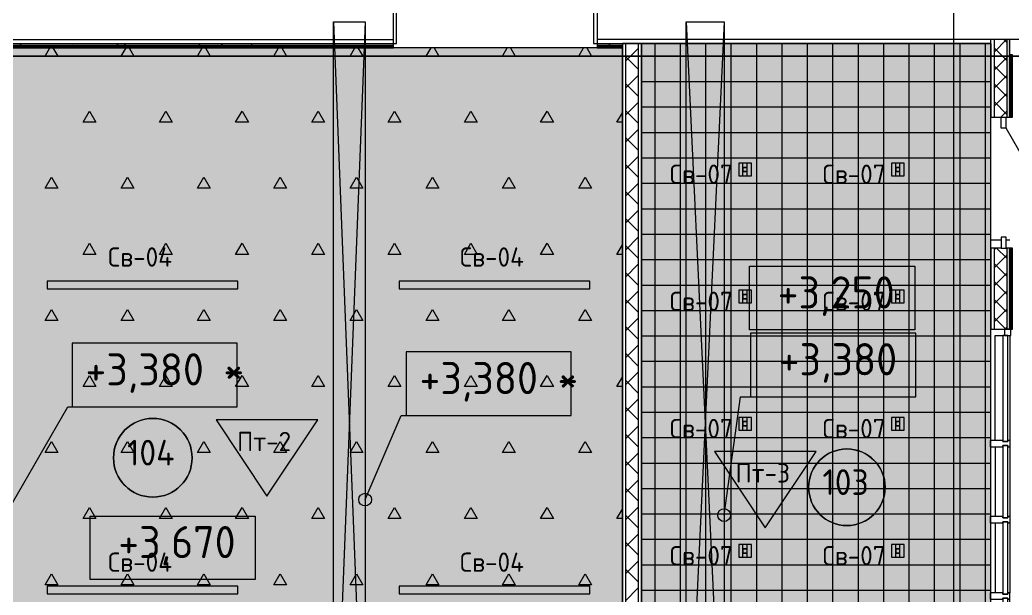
# Model space of a CAD drawing. Header units: millimetres. Extents: x -13069 to 207500, y -71366 to 56785.
# Drawn here: x 129679 to 137487, y 6034 to 10559 of the extents above; entities that cross this region are included whole.
import ezdxf

# ---------------------------------------------------------------- set-up
doc = ezdxf.new("R2010")
doc.units = ezdxf.units.MM
for name, color, linetype, true_color in [('PDF _зоны-номер помещения', 7, 'Continuous', 0xffffff), ('PDF _Ригели', 7, 'Continuous', 0x959595), ('PDF _светильники', 7, 'Continuous', 0xffffff)]:
    doc.layers.add(name, color=color, linetype=linetype, true_color=true_color)
for name, color, linetype in [('PDF _Подложка без мебели', 7, 'Continuous'), ('PDF _Потолки - марка', 7, 'Continuous'), ('PDF _Текст', 7, 'Continuous')]:
    doc.layers.add(name, color=color, linetype=linetype)
doc.layers.add('PDF _Потолки', color=7, linetype='Continuous', lineweight=5, true_color=0x535353)
doc.styles.add('PDF GOST Common', font='GOST_Common.ttf')

msp = doc.modelspace()

# ---------------------------------------------------------------- hatches: boundary and pattern name
at = {"layer": 'PDF _Потолки', "true_color": 0xcccccc, "transparency": 33554559}
msp.add_hatch(color=254, dxfattribs=at).paths.add_polyline_path([(126525.822, 10010.342), (127259.123, 10010.342), (127259.123, 10338.543), (134419.523, 10338.543), (134419.523, 4486.645), (132733.522, 4486.645), (132733.522, 4616.644), (131663.52, 4616.644), (131663.52, 4486.645), (127168.522, 4486.645), (127168.522, 4616.644), (126525.822, 4616.644)])
at = {"layer": 'PDF _Ригели', "transparency": 33554559}
for points in [[(132445.622, 6785.543), (132430.921, 6750.143), (132395.622, 6735.543), (132360.221, 6750.143), (132345.622, 6785.543), (132360.221, 6820.843), (132395.622, 6835.543), (132430.921, 6820.843)], [(135270.622, 6663.543), (135255.921, 6628.143), (135220.622, 6613.543), (135185.221, 6628.143), (135170.622, 6663.543), (135185.221, 6698.843), (135220.622, 6713.543), (135255.921, 6698.843)]]:
    msp.add_hatch(color=256, dxfattribs=at).paths.add_polyline_path(points)

# ---------------------------------------------------------------- linework, layer by layer
at = {"layer": 'PDF _зоны-номер помещения', "color": 7, "lineweight": 13}
msp.add_lwpolyline([(130724.723, 7423.944, 0.41426979), (130415.321, 7114.541, 0.41421355), (130724.723, 6805.242, 0.41415723), (131034.022, 7114.541, 0.41421344)], format="xyb", close=True, dxfattribs=at)
msp.add_lwpolyline([(136487.623, 6882.742, 0.41421648), (136186.421, 7183.941, 0.41416237), (135885.322, 6882.742, 0.41416232), (136186.421, 6581.542, 0.41421646), (136487.623, 6882.742)], format="xyb", dxfattribs=at)
at = {"layer": 'PDF _зоны-номер помещения', "color": 7, "lineweight": 0}
for centre, radius in [((130724.684, 7114.561), 309.338), ((136186.475, 6882.73), 301.148)]:
    msp.add_circle(centre, radius, dxfattribs=at)
at = {"layer": 'PDF _Подложка без мебели', "lineweight": 18}
for points in [[(137026.622, -7031.659, -0.41419313), (137426.622, -7431.659, -0.41418741), (137026.622, -7831.659, -0.4141845), (136626.622, -7431.659, -0.41419022), (137026.622, -7031.659), (137026.622, 46201.342)], [(107330.522, 10273.342, -0.41418881), (106930.522, 9873.342, -0.41428191), (106530.522, 10273.342, -0.4142791), (106930.522, 10673.342, -0.414186), (107330.522, 10273.342), (174981.919, 10273.342), (108862.323, 10273.342)]]:
    msp.add_lwpolyline(points, format="xyb", dxfattribs=at)
for points in [[(132620.021, 10713.543), (132620.021, 10783.541), (132620.021, 10848.541), (128923.02, 10848.541), (128923.02, 10783.541), (128828.022, 10783.541), (128828.022, 10713.543), (128923.02, 10713.543), (128923.02, 10403.543), (132620.021, 10403.543)], [(134419.523, 10373.541), (134419.523, 4473.541), (134419.523, 4456.64), (134419.523, 4473.541), (134569.523, 4473.541), (134569.523, 10373.541)], [(137427.522, 8126.843), (137427.522, 8076.843), (137477.522, 8076.843), (137477.522, 8126.843)], [(137412.522, 8076.843), (137412.522, 7241.842), (137452.522, 7241.842), (137452.522, 8076.843)], [(137412.522, 7211.843), (137412.522, 6641.842), (137452.522, 6641.842), (137452.522, 7211.843)]]:
    msp.add_lwpolyline(points, close=True, dxfattribs=at)
for points in [[(134220.021, 10713.543), (134220.021, 10783.541), (140432.023, 10783.541), (140432.121, 10783.541), (140432.121, 10848.541), (134220.021, 10848.541), (134220.021, 10783.541), (134125.022, 10783.541), (134125.022, 10713.543), (134220.021, 10713.543), (134220.021, 10403.543), (134220.021, 10338.543), (134419.523, 10338.543)], [(128900.322, 10713.543), (128900.322, 10373.541), (128923.02, 10373.541), (132620.021, 10373.541), (132642.021, 10373.541), (132642.021, 10713.543)], [(134192.021, 10713.543), (134192.021, 10373.541), (134220.021, 10373.541), (134419.523, 10373.541), (137319.523, 10373.541), (137319.523, 9793.542), (137399.522, 9793.542), (137439.521, 9793.542)], [(128923.02, 10403.543), (128923.02, 10338.543), (132620.021, 10338.543), (132620.021, 10403.543)], [(140422.02, 10403.543), (134220.021, 10403.543)], [(137319.523, 10373.541), (137319.523, 10403.543)], [(137344.523, 10403.543), (137344.523, 9793.542)], [(137444.523, 10403.543), (137444.523, 9793.542)], [(137469.523, 9793.542), (137469.523, 10283.541), (137469.523, 10403.543)], [(128923.02, 10358.541), (132620.021, 10358.541)], [(128923.02, 10349.542), (132620.021, 10349.542)], [(129689.021, 10358.541), (129680.421, 10373.541)], [(129917.521, 10369.342), (129915.022, 10373.541)], [(129917.521, 10369.342), (129917.521, 10369.342)], [(129917.521, 10369.342), (129917.521, 10369.342)], [(130041.023, 10358.541), (130039.521, 10361.242)], [(130092.021, 10362.542), (130089.723, 10358.541)], [(130215.721, 10373.541), (130214.021, 10370.642)], [(130450.322, 10373.541), (130441.722, 10358.541)], [(130509.822, 10359.442), (130501.622, 10373.541)], [(131096.821, 10358.541), (131088.221, 10373.541)], [(131271.623, 10373.541), (131262.922, 10358.541)], [(131503.523, 10368.841), (131497.523, 10358.541)], [(131503.523, 10368.841), (131503.523, 10368.841)], [(134220.021, 10358.541), (134419.523, 10358.541)], [(134220.021, 10349.542), (134419.523, 10349.542)], [(134321.821, 10373.541), (134313.221, 10358.541)], [(134444.523, 10373.541), (134444.523, 4473.541)], [(134444.523, 10233.343), (134544.523, 10333.343)], [(134544.523, 10373.541), (134544.523, 4473.541)], [(134544.523, 10169.644), (134444.523, 10269.644)], [(137867.521, 8965.243), (137439.521, 9706.542), (137439.521, 9793.542), (137489.521, 9793.542), (137489.521, 10283.541), (137469.523, 10283.541)], [(137478.523, 9793.542), (137478.523, 10283.541)], [(134444.523, 10021.243), (134544.523, 10121.243)], [(134544.523, 9957.543), (134444.523, 10057.543)], [(134444.523, 9809.143), (134544.523, 9909.143)], [(134544.523, 9745.443), (134444.523, 9845.443)], [(137439.521, 9706.542), (137399.522, 9706.542), (137399.522, 9793.542)], [(134444.523, 9596.942), (134544.523, 9696.942)], [(134544.523, 9533.242), (134444.523, 9633.242)], [(134444.523, 9384.841), (134544.523, 9484.841)], [(134544.523, 9321.142), (134444.523, 9421.142)], [(134444.523, 9172.741), (134544.523, 9272.741)], [(134544.523, 9109.042), (134444.523, 9209.042)], [(134444.523, 8960.543), (134544.523, 9060.543)], [(134544.523, 8896.841), (134444.523, 8996.841)], [(134444.523, 8748.443), (134544.523, 8848.443)], [(137399.522, 8763.543), (137319.523, 8763.543), (137319.523, 8126.843), (137489.521, 8126.843), (137489.521, 8763.543), (137439.521, 8763.543), (137439.521, 8850.543), (137399.522, 8850.543), (137399.522, 8763.543), (137439.521, 8763.543)], [(137319.523, 8763.543), (137319.523, 8828.543), (137399.522, 8828.543)], [(137439.521, 8828.543), (137469.523, 8828.543)], [(134544.523, 8684.741), (134444.523, 8784.741)], [(137344.523, 8763.543), (137344.523, 8126.843)], [(137444.523, 8763.543), (137444.523, 8126.843)], [(137469.523, 8126.843), (137469.523, 8763.543)], [(137478.523, 8126.843), (137478.523, 8763.543)], [(134444.523, 8536.343), (134544.523, 8636.343)], [(134544.523, 8472.644), (134444.523, 8572.644)], [(134444.523, 8324.243), (134544.523, 8424.243)], [(134544.523, 8260.443), (134444.523, 8360.443)], [(134444.523, 8112.042), (134544.523, 8212.042)], [(134544.523, 8048.342), (134444.523, 8148.342)], [(137319.523, 7251.843), (137319.523, 8126.843)], [(137352.522, 7251.843), (137352.522, 8076.843), (137412.522, 8076.843)], [(137469.523, 8076.843), (137469.523, 7251.843), (137469.523, 7201.843), (137469.523, 6651.843), (137469.523, 6601.843)], [(134444.523, 7899.941), (134544.523, 7999.941)], [(134544.523, 7836.242), (134444.523, 7936.242)], [(134444.523, 7687.841), (134544.523, 7787.841)], [(134544.523, 7624.041), (134444.523, 7724.041)], [(134444.523, 7475.643), (134544.523, 7575.643)], [(134544.523, 7411.941), (134444.523, 7511.941)], [(134444.523, 7263.543), (134544.523, 7363.543)], [(134544.523, 7199.841), (134444.523, 7299.841)], [(137469.523, 7251.843), (137452.522, 7251.843), (137452.522, 7241.842), (137412.522, 7241.842), (137412.522, 7251.843), (137312.522, 7251.843), (137312.522, 7201.843), (137412.522, 7201.843), (137412.522, 7211.843), (137452.522, 7211.843), (137452.522, 7201.843), (137469.523, 7201.843)], [(137319.523, 6651.843), (137319.523, 7201.843)], [(137352.522, 7201.843), (137352.522, 6651.843)], [(134444.523, 7051.443), (134544.523, 7151.443)], [(134544.523, 6987.643), (134444.523, 7087.643)], [(134444.523, 6839.242), (134544.523, 6939.242)], [(134544.523, 6775.543), (134444.523, 6875.543)], [(134444.523, 6627.142), (134544.523, 6727.142)], [(134544.523, 6563.442), (134444.523, 6663.442)], [(137469.523, 6651.843), (137452.522, 6651.843), (137452.522, 6641.842), (137412.522, 6641.842), (137412.522, 6651.843), (137312.522, 6651.843), (137312.522, 6601.843), (137412.522, 6601.843), (137412.522, 6611.843), (137412.522, 6041.845), (137452.522, 6041.845), (137452.522, 6611.843), (137412.522, 6611.843), (137452.522, 6611.843), (137452.522, 6601.843), (137469.523, 6601.843), (137469.523, 6051.843)], [(137319.523, 6051.843), (137319.523, 6601.843)], [(137352.522, 6601.843), (137352.522, 6051.843)], [(134444.523, 6415.042), (134544.523, 6515.042)], [(134544.523, 6351.242), (134444.523, 6451.242)], [(134444.523, 6202.841), (134544.523, 6302.841)], [(134544.523, 6139.141), (134444.523, 6239.141)], [(134444.523, 5990.74), (134544.523, 6090.743)], [(137469.523, 5176.843), (137469.523, 6001.843), (137469.523, 6051.843), (137452.522, 6051.843), (137452.522, 6041.845), (137412.522, 6041.845), (137412.522, 6051.843), (137312.522, 6051.843), (137312.522, 6001.843), (137412.522, 6001.843), (137412.522, 6011.84), (137412.522, 5176.843), (137452.522, 5176.843), (137452.522, 6011.84), (137412.522, 6011.84), (137452.522, 6011.84), (137452.522, 6001.843), (137469.523, 6001.843)]]:
    msp.add_lwpolyline(points, dxfattribs=at)
at = {"layer": 'PDF _Подложка без мебели', "color": 250, "lineweight": 18, "true_color": 0x1d1d1d}
for points in [[(137344.523, 10304.943), (137443.122, 10403.543)], [(137444.523, 10380.941), (137421.922, 10403.543)], [(137444.523, 10239.541), (137344.523, 10339.541)], [(137344.523, 10163.543), (137444.523, 10263.543)], [(137444.523, 10098.043), (137344.523, 10198.043)], [(137344.523, 10022.143), (137444.523, 10122.143)], [(137444.523, 9956.643), (137344.523, 10056.643)], [(137344.523, 9880.642), (137444.523, 9980.642)], [(137444.523, 9815.243), (137344.523, 9915.243)], [(137398.823, 9793.542), (137444.523, 9839.242)], [(137344.523, 8749.343), (137358.821, 8763.543)], [(137444.523, 8683.843), (137364.82, 8763.543)], [(137344.523, 8607.943), (137444.523, 8707.943)], [(137444.523, 8542.443), (137344.523, 8642.443)], [(137344.523, 8466.442), (137444.523, 8566.442)], [(137444.523, 8401.043), (137344.523, 8501.043)], [(137344.523, 8325.042), (137444.523, 8425.042)], [(137444.523, 8259.643), (137344.523, 8359.643)], [(137344.523, 8183.642), (137444.523, 8283.642)], [(137435.823, 8126.843), (137344.523, 8218.142)], [(137429.222, 8126.843), (137444.523, 8142.242)]]:
    msp.add_lwpolyline(points, dxfattribs=at)
at = {"layer": 'PDF _Подложка без мебели', "lineweight": 0, "transparency": 33554559}
for points in [[(137469.523, 9793.542), (137444.523, 9793.542), (137469.523, 10403.543), (137444.523, 10403.543)], [(137469.523, 8126.843), (137444.523, 8126.843), (137469.523, 8763.543), (137444.523, 8763.543)]]:
    msp.add_solid(points, dxfattribs=at)
at = {"layer": 'PDF _Потолки', "color": 7, "lineweight": 13}
for points in [[(126525.822, 10010.342), (126525.822, 4616.644), (127168.522, 4616.644), (127168.522, 4486.645), (131663.52, 4486.645), (131663.52, 4616.644), (132733.522, 4616.644), (132733.522, 4486.645), (134419.523, 4486.645), (134419.523, 10338.543), (127259.123, 10338.543), (127259.123, 10010.342)], [(134569.523, 10373.541), (134569.523, 4476.641), (137319.523, 4476.641), (137319.523, 10373.541)], [(130276.622, 9753.741), (130176.622, 9753.741), (130226.622, 9840.341)], [(130876.622, 9753.741), (130776.622, 9753.741), (130826.622, 9840.341)], [(131476.622, 9753.741), (131376.622, 9753.741), (131426.622, 9840.341)], [(132076.622, 9753.741), (131976.622, 9753.741), (132026.622, 9840.341)], [(132676.622, 9753.741), (132576.622, 9753.741), (132626.622, 9840.341)], [(133276.622, 9753.741), (133176.622, 9753.741), (133226.622, 9840.341)], [(133876.622, 9753.741), (133776.622, 9753.741), (133826.622, 9840.341)], [(129976.622, 9234.143), (129876.622, 9234.143), (129926.622, 9320.742)], [(130576.622, 9234.143), (130476.622, 9234.143), (130526.622, 9320.742)], [(131176.622, 9234.143), (131076.622, 9234.143), (131126.622, 9320.742)], [(131776.622, 9234.143), (131676.622, 9234.143), (131726.622, 9320.742)], [(132376.622, 9234.143), (132276.622, 9234.143), (132326.622, 9320.742)], [(132976.622, 9234.143), (132876.622, 9234.143), (132926.622, 9320.742)], [(133576.622, 9234.143), (133476.622, 9234.143), (133526.622, 9320.742)], [(134176.622, 9234.143), (134076.622, 9234.143), (134126.622, 9320.742)], [(130276.622, 8714.541), (130176.622, 8714.541), (130226.622, 8801.141)], [(130876.622, 8714.541), (130776.622, 8714.541), (130826.622, 8801.141)], [(131476.622, 8714.541), (131376.622, 8714.541), (131426.622, 8801.141)], [(132076.622, 8714.541), (131976.622, 8714.541), (132026.622, 8801.141)], [(132676.622, 8714.541), (132576.622, 8714.541), (132626.622, 8801.141)], [(133276.622, 8714.541), (133176.622, 8714.541), (133226.622, 8801.141)], [(133876.622, 8714.541), (133776.622, 8714.541), (133826.622, 8801.141)], [(129976.622, 8194.943), (129876.622, 8194.943), (129926.622, 8281.542)], [(130576.622, 8194.943), (130476.622, 8194.943), (130526.622, 8281.542)], [(131176.622, 8194.943), (131076.622, 8194.943), (131126.622, 8281.542)], [(131776.622, 8194.943), (131676.622, 8194.943), (131726.622, 8281.542)], [(132376.622, 8194.943), (132276.622, 8194.943), (132326.622, 8281.542)], [(132976.622, 8194.943), (132876.622, 8194.943), (132926.622, 8281.542)], [(133576.622, 8194.943), (133476.622, 8194.943), (133526.622, 8281.542)], [(134176.622, 8194.943), (134076.622, 8194.943), (134126.622, 8281.542)], [(130276.622, 7675.341), (130176.622, 7675.341), (130226.622, 7761.941)], [(130876.622, 7675.341), (130776.622, 7675.341), (130826.622, 7761.941)], [(131476.622, 7675.341), (131376.622, 7675.341), (131426.622, 7761.941)], [(132076.622, 7675.341), (131976.622, 7675.341), (132026.622, 7761.941)], [(132676.622, 7675.341), (132576.622, 7675.341), (132626.622, 7761.941)], [(133276.622, 7675.341), (133176.622, 7675.341), (133226.622, 7761.941)], [(133876.622, 7675.341), (133776.622, 7675.341), (133826.622, 7761.941)], [(129976.622, 7155.642), (129876.622, 7155.642), (129926.622, 7242.242)], [(130576.622, 7155.642), (130476.622, 7155.642), (130526.622, 7242.242)], [(131176.622, 7155.642), (131076.622, 7155.642), (131126.622, 7242.242)], [(131776.622, 7155.642), (131676.622, 7155.642), (131726.622, 7242.242)], [(132376.622, 7155.642), (132276.622, 7155.642), (132326.622, 7242.242)], [(132976.622, 7155.642), (132876.622, 7155.642), (132926.622, 7242.242)], [(133576.622, 7155.642), (133476.622, 7155.642), (133526.622, 7242.242)], [(134176.622, 7155.642), (134076.622, 7155.642), (134126.622, 7242.242)], [(130276.622, 6636.041), (130176.622, 6636.041), (130226.622, 6722.644)], [(130876.622, 6636.041), (130776.622, 6636.041), (130826.622, 6722.644)], [(131476.622, 6636.041), (131376.622, 6636.041), (131426.622, 6722.644)], [(132076.622, 6636.041), (131976.622, 6636.041), (132026.622, 6722.644)], [(132676.622, 6636.041), (132576.622, 6636.041), (132626.622, 6722.644)], [(133276.622, 6636.041), (133176.622, 6636.041), (133226.622, 6722.644)], [(133876.622, 6636.041), (133776.622, 6636.041), (133826.622, 6722.644)], [(129976.622, 6116.442), (129876.622, 6116.442), (129926.622, 6203.042)], [(130576.622, 6116.442), (130476.622, 6116.442), (130526.622, 6203.042)], [(131176.622, 6116.442), (131076.622, 6116.442), (131126.622, 6203.042)], [(131776.622, 6116.442), (131676.622, 6116.442), (131726.622, 6203.042)], [(132376.622, 6116.442), (132276.622, 6116.442), (132326.622, 6203.042)], [(132976.622, 6116.442), (132876.622, 6116.442), (132926.622, 6203.042)], [(133576.622, 6116.442), (133476.622, 6116.442), (133526.622, 6203.042)], [(134176.622, 6116.442), (134076.622, 6116.442), (134126.622, 6203.042)]]:
    msp.add_lwpolyline(points, close=True, dxfattribs=at)
for points in [[(129938.923, 10338.543), (129976.622, 10273.342), (129876.622, 10273.342), (129914.222, 10338.543)], [(130538.923, 10338.543), (130576.622, 10273.342), (130476.622, 10273.342), (130514.222, 10338.543)], [(131138.923, 10338.543), (131176.622, 10273.342), (131076.622, 10273.342), (131114.222, 10338.543)], [(131738.923, 10338.543), (131776.622, 10273.342), (131676.622, 10273.342), (131714.222, 10338.543)], [(132338.923, 10338.543), (132376.622, 10273.342), (132276.622, 10273.342), (132314.222, 10338.543)], [(132938.923, 10338.543), (132976.622, 10273.342), (132876.622, 10273.342), (132914.222, 10338.543)], [(133538.923, 10338.543), (133576.622, 10273.342), (133476.622, 10273.342), (133514.222, 10338.543)], [(134138.923, 10338.543), (134176.622, 10273.342), (134076.622, 10273.342), (134114.222, 10338.543)], [(134676.622, 4476.641), (134676.622, 10373.541)], [(134876.622, 4476.641), (134876.622, 10373.541)], [(135076.622, 4476.641), (135076.622, 10373.541)], [(135276.622, 4476.641), (135276.622, 10373.541)], [(135476.622, 4476.641), (135476.622, 10373.541)], [(135676.622, 4476.641), (135676.622, 10373.541)], [(135876.622, 4476.641), (135876.622, 10373.541)], [(136076.622, 4476.641), (136076.622, 10373.541)], [(136276.622, 4476.641), (136276.622, 10373.541)], [(136476.622, 4476.641), (136476.622, 10373.541)], [(136676.622, 4476.641), (136676.622, 10373.541)], [(136876.622, 4476.641), (136876.622, 10373.541)], [(137076.622, 4476.641), (137076.622, 10373.541)], [(137276.622, 4476.641), (137276.622, 10373.541)], [(134569.523, 10273.342), (137319.523, 10273.342)], [(134569.523, 10073.342), (137319.523, 10073.342)], [(134569.523, 9873.342), (137319.523, 9873.342)], [(134419.523, 9753.741), (134376.622, 9753.741), (134419.523, 9828.143)], [(134569.523, 9673.342), (137319.523, 9673.342)], [(134569.523, 9473.342), (137319.523, 9473.342)], [(134569.523, 9273.342), (137319.523, 9273.342)], [(134569.523, 9073.342), (137319.523, 9073.342)], [(134569.523, 8873.342), (137319.523, 8873.342)], [(134419.523, 8714.541), (134376.622, 8714.541), (134419.523, 8788.842)], [(134569.523, 8673.342), (137319.523, 8673.342)], [(134569.523, 8473.342), (137319.523, 8473.342)], [(134569.523, 8273.342), (137319.523, 8273.342)], [(134569.523, 8073.342), (137319.523, 8073.342)], [(134569.523, 7873.342), (137319.523, 7873.342)], [(134419.523, 7675.341), (134376.622, 7675.341), (134419.523, 7749.642)], [(134569.523, 7673.342), (137319.523, 7673.342)], [(134569.523, 7473.342), (137319.523, 7473.342)], [(134569.523, 7273.342), (137319.523, 7273.342)], [(134569.523, 7073.342), (137319.523, 7073.342)], [(134569.523, 6873.342), (137319.523, 6873.342)], [(134419.523, 6636.041), (134376.622, 6636.041), (134419.523, 6710.443)], [(134569.523, 6673.342), (137319.523, 6673.342)], [(134569.523, 6473.342), (137319.523, 6473.342)], [(134569.523, 6273.342), (137319.523, 6273.342)], [(134569.523, 6073.339), (137319.523, 6073.339)]]:
    msp.add_lwpolyline(points, dxfattribs=at)
at = {"layer": 'PDF _Потолки', "color": 7, "lineweight": 0, "true_color": 0xffffff, "transparency": 33554559}
msp.add_solid([(134569.523, 10373.541), (137319.523, 10373.541), (134569.523, 4476.641), (137319.523, 4476.641)], dxfattribs=at)
at = {"layer": 'PDF _Потолки - марка', "lineweight": 13}
for points in [[(132022.422, 7412.643), (131222.422, 7412.643), (131622.422, 6812.643)], [(135944.523, 7164.843), (135144.523, 7164.843), (135544.523, 6564.843)]]:
    msp.add_lwpolyline(points, close=True, dxfattribs=at)
at = {"layer": 'PDF _Потолки - марка', "color": 7, "lineweight": 0, "true_color": 0xffffff, "transparency": 33554559}
for points in [[(132022.422, 7412.643), (131222.422, 7412.643), (131622.422, 6812.643)], [(135944.523, 7164.843), (135144.523, 7164.843), (135544.523, 6564.843)]]:
    msp.add_solid(points, dxfattribs=at)
at = {"layer": 'PDF _Ригели', "color": 7, "lineweight": 18}
for points in [[(137026.622, -2015.058), (137026.622, 46201.342)], [(108736.521, 10273.342), (174981.919, 10273.342)]]:
    msp.add_lwpolyline(points, dxfattribs=at)
at = {"layer": 'PDF _Ригели', "lineweight": 18}
for points in [[(132145.622, 10543.542), (132395.622, 10543.542), (132395.622, 4231.842), (132145.622, 4231.842)], [(134920.622, 10543.542), (135220.622, 10543.542), (135220.622, 4231.842), (134920.622, 4231.842)], [(135420.622, 8120.342), (135420.622, 8620.342), (136720.622, 8620.342), (136720.622, 8120.342)], [(136728.422, 7594.741), (136728.422, 8094.741), (135428.422, 8094.741), (135428.422, 7594.741)], [(131389.122, 7515.142), (131389.122, 8015.142), (130089.122, 8015.142), (130089.122, 7515.142)], [(134017.823, 7446.542), (134017.823, 7946.542), (132717.823, 7946.542), (132717.823, 7446.542)], [(130231.321, 6156.741), (130231.321, 6656.741), (131531.321, 6656.741), (131531.321, 6156.741)]]:
    msp.add_lwpolyline(points, close=True, dxfattribs=at)
for points in [[(132395.622, 10543.542), (132145.622, 4231.842)], [(132145.622, 10543.542), (132395.622, 4231.842)], [(135220.622, 10543.542), (134920.622, 4231.842)], [(134920.622, 10543.542), (135220.622, 4231.842)], [(135220.622, 6663.543), (135349.922, 7594.741), (136078.422, 7594.741)], [(129620.622, 6760.241), (130056.422, 7515.142), (130739.122, 7515.142)], [(132395.622, 6785.543), (132678.321, 7446.542), (133367.823, 7446.542)]]:
    msp.add_lwpolyline(points, dxfattribs=at)
for centre in [(132395.604, 6785.525), (135220.604, 6663.525)]:
    msp.add_circle(centre, 50.018, dxfattribs=at)
at = {"layer": 'PDF _светильники', "color": 7, "lineweight": 13}
for points in [[(135334.922, 9332.144), (135434.922, 9332.144), (135434.922, 9432.144), (135334.922, 9432.144)], [(136537.223, 9332.144), (136637.223, 9332.144), (136637.223, 9432.144), (136537.223, 9432.144)], [(131394.621, 8504.443), (129894.621, 8504.443), (129894.621, 8444.442), (131394.621, 8444.442)], [(134163.722, 8504.443), (132663.722, 8504.443), (132663.722, 8444.442), (134163.722, 8444.442)], [(135334.922, 8332.144), (135434.922, 8332.144), (135434.922, 8432.144), (135334.922, 8432.144)], [(136537.223, 8332.144), (136637.223, 8332.144), (136637.223, 8432.144), (136537.223, 8432.144)], [(135334.922, 7332.144), (135434.922, 7332.144), (135434.922, 7432.144), (135334.922, 7432.144)], [(136537.223, 7332.144), (136637.223, 7332.144), (136637.223, 7432.144), (136537.223, 7432.144)], [(135334.922, 6332.144), (135434.922, 6332.144), (135434.922, 6432.144), (135334.922, 6432.144)], [(136537.223, 6332.144), (136637.223, 6332.144), (136637.223, 6432.144), (136537.223, 6432.144)], [(131394.621, 6104.443), (129894.621, 6104.443), (129894.621, 6044.439), (131394.621, 6044.439)], [(134163.722, 6104.443), (132663.722, 6104.443), (132663.722, 6044.439), (134163.722, 6044.439)]]:
    msp.add_lwpolyline(points, close=True, dxfattribs=at)
for points in [[(135368.223, 9332.144), (135368.223, 9432.144)], [(135401.622, 9365.441), (135401.622, 9398.742), (135368.223, 9398.742), (135368.223, 9365.441), (135401.622, 9365.441), (135368.223, 9365.441)], [(135368.223, 9398.742), (135401.622, 9398.742)], [(135401.622, 9332.144), (135401.622, 9432.144)], [(136570.521, 9332.144), (136570.521, 9432.144)], [(136603.822, 9365.441), (136603.822, 9398.742), (136570.521, 9398.742), (136570.521, 9365.441), (136603.822, 9365.441), (136570.521, 9365.441)], [(136570.521, 9398.742), (136603.822, 9398.742)], [(136603.822, 9332.144), (136603.822, 9432.144)], [(135368.223, 8332.144), (135368.223, 8432.144)], [(135401.622, 8365.441), (135401.622, 8398.742), (135368.223, 8398.742), (135368.223, 8365.441), (135401.622, 8365.441), (135368.223, 8365.441)], [(135368.223, 8398.742), (135401.622, 8398.742)], [(135401.622, 8332.144), (135401.622, 8432.144)], [(136570.521, 8332.144), (136570.521, 8432.144)], [(136603.822, 8365.441), (136603.822, 8398.742), (136570.521, 8398.742), (136570.521, 8365.441), (136603.822, 8365.441), (136570.521, 8365.441)], [(136570.521, 8398.742), (136603.822, 8398.742)], [(136603.822, 8332.144), (136603.822, 8432.144)], [(135368.223, 7332.144), (135368.223, 7432.144)], [(135401.622, 7332.144), (135401.622, 7432.144)], [(136570.521, 7332.144), (136570.521, 7432.144)], [(136603.822, 7332.144), (136603.822, 7432.144)], [(135401.622, 7365.441), (135401.622, 7398.742), (135368.223, 7398.742), (135368.223, 7365.441), (135401.622, 7365.441), (135368.223, 7365.441)], [(135368.223, 7398.742), (135401.622, 7398.742)], [(136603.822, 7365.441), (136603.822, 7398.742), (136570.521, 7398.742), (136570.521, 7365.441), (136603.822, 7365.441), (136570.521, 7365.441)], [(136570.521, 7398.742), (136603.822, 7398.742)], [(135368.223, 6332.144), (135368.223, 6432.144)], [(135401.622, 6332.144), (135401.622, 6432.144)], [(136570.521, 6332.144), (136570.521, 6432.144)], [(136603.822, 6332.144), (136603.822, 6432.144)], [(135401.622, 6365.441), (135401.622, 6398.742), (135368.223, 6398.742), (135368.223, 6365.441), (135401.622, 6365.441), (135368.223, 6365.441)], [(135368.223, 6398.742), (135401.622, 6398.742)], [(136603.822, 6365.441), (136603.822, 6398.742), (136570.521, 6398.742), (136570.521, 6365.441), (136603.822, 6365.441), (136570.521, 6365.441)], [(136570.521, 6398.742), (136603.822, 6398.742)]]:
    msp.add_lwpolyline(points, dxfattribs=at)
at = {"layer": 'PDF _светильники', "color": 5, "lineweight": 0, "transparency": 33554559}
for points in [[(135334.922, 9332.144), (135434.922, 9332.144), (135334.922, 9432.144), (135434.922, 9432.144)], [(135334.922, 9332.144), (135434.922, 9332.144), (135334.922, 9432.144), (135434.922, 9432.144)], [(136537.223, 9332.144), (136637.223, 9332.144), (136537.223, 9432.144), (136637.223, 9432.144)], [(136537.223, 9332.144), (136637.223, 9332.144), (136537.223, 9432.144), (136637.223, 9432.144)], [(135334.922, 8332.144), (135434.922, 8332.144), (135334.922, 8432.144), (135434.922, 8432.144)], [(135334.922, 8332.144), (135434.922, 8332.144), (135334.922, 8432.144), (135434.922, 8432.144)], [(136537.223, 8332.144), (136637.223, 8332.144), (136537.223, 8432.144), (136637.223, 8432.144)], [(136537.223, 8332.144), (136637.223, 8332.144), (136537.223, 8432.144), (136637.223, 8432.144)], [(135334.922, 7332.144), (135434.922, 7332.144), (135334.922, 7432.144), (135434.922, 7432.144)], [(135334.922, 7332.144), (135434.922, 7332.144), (135334.922, 7432.144), (135434.922, 7432.144)], [(136537.223, 7332.144), (136637.223, 7332.144), (136537.223, 7432.144), (136637.223, 7432.144)], [(136537.223, 7332.144), (136637.223, 7332.144), (136537.223, 7432.144), (136637.223, 7432.144)], [(135334.922, 6332.144), (135434.922, 6332.144), (135334.922, 6432.144), (135434.922, 6432.144)], [(135334.922, 6332.144), (135434.922, 6332.144), (135334.922, 6432.144), (135434.922, 6432.144)], [(136537.223, 6332.144), (136637.223, 6332.144), (136537.223, 6432.144), (136637.223, 6432.144)], [(136537.223, 6332.144), (136637.223, 6332.144), (136537.223, 6432.144), (136637.223, 6432.144)]]:
    msp.add_solid(points, dxfattribs=at)
at = {"layer": 'PDF _светильники', "color": 53, "lineweight": 0, "true_color": 0xf7e046, "transparency": 33554559}
for points in [[(131394.621, 8504.443), (129894.621, 8504.443), (131394.621, 8444.442), (129894.621, 8444.442)], [(134163.722, 8504.443), (132663.722, 8504.443), (134163.722, 8444.442), (132663.722, 8444.442)], [(131394.621, 6104.443), (129894.621, 6104.443), (131394.621, 6044.439), (129894.621, 6044.439)], [(134163.722, 6104.443), (132663.722, 6104.443), (134163.722, 6044.439), (132663.722, 6044.439)]]:
    msp.add_solid(points, dxfattribs=at)

# ---------------------------------------------------------------- texts
at = {"layer": 'PDF _Текст', "attachment_point": 4, "style": 'PDF GOST Common'}
for s, insert, char_height in [('Св-07', (134792.201, 9344.485), 151.5063), ('Св-07', (135994.466, 9344.485), 151.5063), ('Св-04', (130371.901, 8693.609), 151.5063), ('Св-04', (133140.852, 8693.609), 151.5063), ('Св-07', (134792.201, 8344.713), 151.5063), ('Св-07', (135994.466, 8344.713), 151.5063), ('Св-07', (134792.201, 7344.588), 151.5063), ('Св-07', (135994.466, 7344.588), 151.5063), ('Пт-2', (131387.546, 7242.988), 151.5063), ('104', (130522.537, 7155.022), 202.0083), ('Пт-3', (135309.725, 6995.338), 151.5063), ('103', (135994.466, 6923.246), 202.0083), ('Св-07', (134792.201, 6344.467), 151.5063), ('Св-07', (135994.466, 6344.467), 151.5063), ('Св-04', (130371.901, 6293.67), 151.5063), ('Св-04', (133140.852, 6293.67), 151.5063)]:
    msp.add_mtext(s, dxfattribs=dict(at, insert=insert, char_height=char_height))
at = {"layer": 'PDF _Текст', "color": 252, "true_color": 0x959595, "char_height": 252.5097, "attachment_point": 4, "style": 'PDF GOST Common'}
for s, insert in [('+3,250', (135641.685, 8385.736)), ('+3,380', (135649.803, 7860.094)), ('+3,380 *', (130194.81, 7780.719)), ('+3,380 *', (132823.353, 7711.93)), ('+3,670', (130452.688, 6422.177))]:
    msp.add_mtext(s, dxfattribs=dict(at, insert=insert))

doc.saveas('drawing.dxf')
